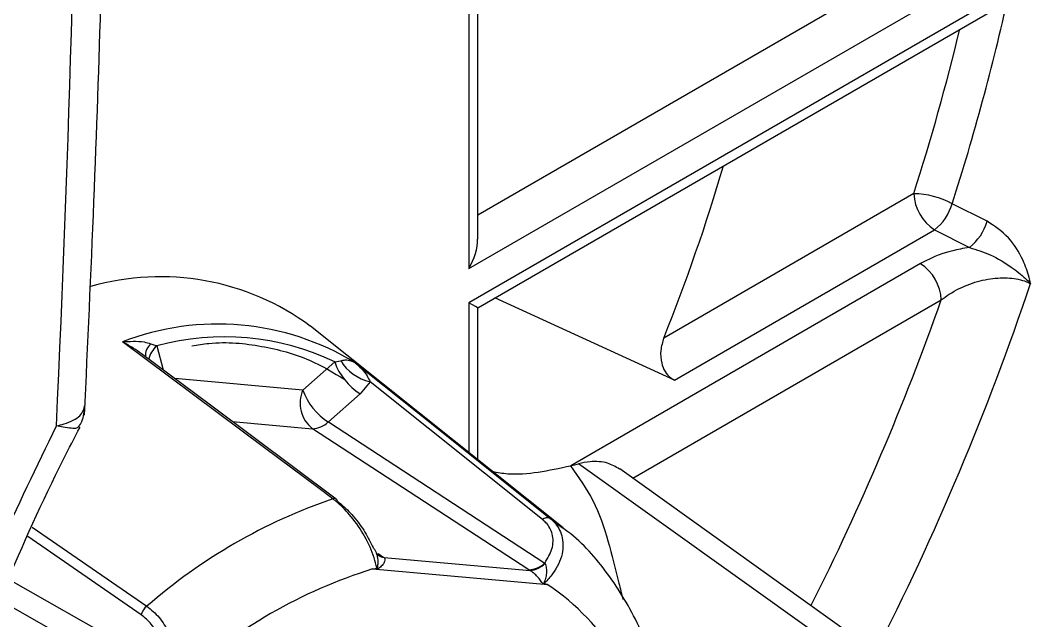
# Model space of a CAD drawing. Extents: x 6 to 134, y 3 to 97.
# Drawn here: x 103.651 to 104.675, y 6.552 to 7.156 of the extents above; entities that cross this region are included whole.
import ezdxf

# ---------------------------------------------------------------- set-up
doc = ezdxf.new("R2010")
doc.units = 0
doc.header["$MEASUREMENT"] = 0
doc.layers.add('OBJECT', color=7, linetype='CONTINUOUS')

msp = doc.modelspace()

# ---------------------------------------------------------------- linework, layer by layer
at = {"layer": 'OBJECT'}
for p, q in [((104.6538, 7.2733), (104.1117, 6.9603)), ((104.1029, 6.9067), (104.6746, 7.2367)), ((104.6674, 7.1982), (104.1029, 6.8722)), ((104.1029, 7.1784), (104.1029, 6.9067)), ((104.1117, 6.8672), (104.6612, 7.1844)), ((104.1117, 6.9362), (104.1117, 7.1734)), ((104.5509, 6.982), (104.2991, 6.8367)), ((104.6247, 6.9543), (104.5895, 6.9719)), ((104.31, 6.7944), (104.5718, 6.9455)), ((104.5718, 6.9455), (104.6069, 6.9278)), ((104.5577, 6.9116), (104.2054, 6.7082)), ((104.1029, 6.8722), (104.1029, 6.7213)), ((104.31, 6.7944), (104.1291, 6.8772)), ((104.2678, 6.6957), (104.5786, 6.8751)), ((104.1117, 6.7143), (104.1117, 6.8672)), ((104.1977, 6.6457), (103.9432, 6.8487)), ((103.7827, 6.831), (103.7885, 6.8287)), ((103.7885, 6.8287), (103.795, 6.8046)), ((103.9358, 6.7843), (103.9678, 6.8127)), ((103.9678, 6.8127), (103.9737, 6.8139)), ((103.9358, 6.7843), (103.8068, 6.7959)), ((104.0033, 6.7927), (103.9934, 6.7806)), ((104.177, 6.654), (104.0033, 6.7927)), ((103.9934, 6.7806), (103.9614, 6.7523)), ((103.8647, 6.7526), (103.9453, 6.7454)), ((104.1632, 6.6035), (103.9453, 6.7454)), ((103.9614, 6.7523), (104.1793, 6.6103)), ((104.2052, 6.7082), (104.2133, 6.7102)), ((104.4545, 6.5376), (104.2133, 6.7102)), ((104.4868, 6.539), (104.2548, 6.7051)), ((104.1845, 6.6554), (104.1977, 6.6457)), ((103.6632, 6.6464), (103.7786, 6.5669)), ((103.7728, 6.5583), (103.6588, 6.6369)), ((104.0068, 6.6254), (104.0064, 6.6258)), ((104.0116, 6.6198), (104.0163, 6.6166)), ((104.0163, 6.6166), (104.0174, 6.6159)), ((104.0174, 6.6159), (104.1644, 6.6027)), ((104.1822, 6.5885), (104.0058, 6.6042)), ((104.1644, 6.6027), (104.1632, 6.6035)), ((104.1793, 6.6103), (104.1795, 6.6099)), ((103.6391, 6.5939), (103.7967, 6.5047)), ((103.7869, 6.4841), (103.6301, 6.5728))]:
    msp.add_line(p, q, dxfattribs=at)
at = {"layer": 'OBJECT', "flags": 128}
for points in [[(103.9657, 6.6749), (103.952, 6.6852), (103.8971, 6.7261), (103.754, 6.8328)], [(103.9693, 6.6746), (103.8427, 6.7691), (103.7733, 6.8208)], [(103.9884, 6.8119), (104.0011, 6.8017), (104.052, 6.7611), (104.1845, 6.6554)]]:
    msp.add_lwpolyline(points, dxfattribs=at)
at = {"layer": 'OBJECT'}
for centre, radius, start, end in [((102.3276, 7.6968), 2.3753, 342.2296, 347.4481), ((102.3011, 7.7022), 2.3622, 342.2501, 346.42), ((102.4133, 7.5885), 2.0302, 338.2633, 343.4474), ((104.5971, 6.9842), 0.0462, 182.6523, 236.7703), ((104.5492, 6.8967), 0.0853, 61.7789, 88.8424), ((104.5405, 6.9857), 0.0509, 307.835, 344.2639), ((104.5757, 6.9681), 0.0509, 307.8353, 344.2802), ((104.5324, 6.8729), 0.0462, 2.6523, 56.7703), ((103.7921, 6.6437), 0.2547, 53.6204, 105.9987), ((102.0669, 7.7665), 2.7447, 332.9557, 341.4118), ((102.0756, 7.7605), 2.655, 333.2937, 340.5199), ((103.85, 6.5855), 0.2653, 58.5643, 111.2167), ((103.8566, 6.5799), 0.258, 64.4762, 105.3048), ((103.7925, 6.8191), 0.0154, 129.631, 185.0438), ((103.8031, 6.8109), 0.023, 129.1389, 169.4971), ((104.0266, 6.8334), 0.0624, 199.3898, 237.7783), ((104.0136, 6.8383), 0.0467, 211.3931, 257.2917), ((103.966, 6.7711), 0.033, 156.3933, 231.0814), ((103.9946, 6.805), 0.0624, 199.3898, 237.7783), ((103.9446, 6.7692), 0.0238, 271.5361, 314.5401), ((104.1486, 6.1421), 0.5633, 108.94, 131.0546), ((103.9672, 6.6713), 0.00391, 58.1344, 112.7251), ((103.9673, 6.6721), 0.00327, 6.6371, 51.4287), ((104.1818, 6.6491), 0.00684, 66.6516, 134.1088), ((104.0173, 6.6274), 0.0109, 236.369, 264.9231), ((104.0189, 6.6282), 0.0124, 235.4492, 263.0276), ((104.1565, 6.1206), 0.5066, 107.3005, 132.6942), ((104.0428, 6.5941), 0.0344, 161.8877, 163.2373), ((104.1626, 6.6273), 0.0238, 271.5361, 314.5401), ((104.1625, 6.626), 0.0233, 274.5106, 316.5095), ((104.2115, 6.5742), 0.0364, 154.7635, 156.0885), ((104.0498, 6.3908), 0.2379, 6.3942, 56.1809), ((103.7909, 6.5524), 0.0191, 130.3107, 161.7283)]:
    msp.add_arc(centre, radius, start, end, dxfattribs=at)
for centre, major_axis, ratio, start_param, end_param in [((92.8325, 13.6356), (-5.5041, 16.751), 0.560269, 4.114052, 4.16792), ((104.0817, 6.9189), (0.0212, 0.0367), 0.577335, 4.71243, 5.497828), ((104.0817, 6.8845), (0.03, -0.0173), 0.00007, 0.000041, 0.785439)]:
    msp.add_ellipse(centre, major_axis=major_axis, ratio=ratio, start_param=start_param, end_param=end_param, dxfattribs=at)
for points, knots in [([(103.7158, 6.759), (103.7191, 6.8306), (103.7287, 7.0411), (103.7373, 7.3303), (103.7402, 7.5491), (103.7413, 7.6264)], [0, 0, 0, 0, 0.249935, 0.734949, 1, 1, 1, 1]), ([(104.6685, 6.8916), (104.6684, 6.8917), (104.668, 6.8938), (104.6661, 6.9017), (104.6602, 6.9181), (104.6468, 6.9397), (104.6322, 6.9493), (104.6247, 6.9543)], [0, 0, 0, 0, 0.003673, 0.075621, 0.294595, 0.635204, 1, 1, 1, 1]), ([(104.6069, 6.9278), (104.6039, 6.9273), (104.5902, 6.9252), (104.573, 6.9198), (104.5613, 6.9135), (104.5577, 6.9116)], [0, 0, 0, 0, 0.166874, 0.742789, 1, 1, 1, 1]), ([(104.6069, 6.9278), (104.614, 6.9256), (104.6289, 6.921), (104.6478, 6.9093), (104.6609, 6.8992), (104.6668, 6.8934), (104.6684, 6.8917), (104.6685, 6.8916)], [0, 0, 0, 0, 0.307721, 0.642116, 0.899777, 0.995744, 1, 1, 1, 1]), ([(104.5786, 6.8751), (104.5812, 6.877), (104.5897, 6.8833), (104.6062, 6.8914), (104.6273, 6.897), (104.6473, 6.8978), (104.6608, 6.8951), (104.6671, 6.8922), (104.6685, 6.8916)], [0, 0, 0, 0, 0.110279, 0.354068, 0.569426, 0.763377, 0.947631, 1, 1, 1, 1]), ([(103.754, 6.8328), (103.7541, 6.8328), (103.7577, 6.8332), (103.7652, 6.8336), (103.7749, 6.8333), (103.7805, 6.8316), (103.7827, 6.831)], [0, 0, 0, 0, 0.006878, 0.354289, 0.740857, 1, 1, 1, 1]), ([(103.7732, 6.8207), (103.7705, 6.8227), (103.7643, 6.8272), (103.7577, 6.8308), (103.7541, 6.8328), (103.754, 6.8328)], [0, 0, 0, 0, 0.4430907, 0.9890408, 1, 1, 1, 1]), ([(103.8239, 6.8288), (103.8296, 6.8298), (103.8545, 6.8338), (103.8947, 6.8295), (103.9407, 6.8175), (103.9663, 6.8019), (103.9778, 6.7949)], [0, 0, 0, 0, 0.095694, 0.415408, 0.736758, 1, 1, 1, 1]), ([(104.2991, 6.8367), (104.2979, 6.8326), (104.2953, 6.8244), (104.2962, 6.8124), (104.3, 6.8028), (104.3049, 6.7971), (104.3087, 6.7951), (104.31, 6.7944)], [0, 0, 0, 0, 0.259509, 0.520202, 0.708476, 0.89739, 1, 1, 1, 1]), ([(103.9737, 6.8139), (103.9752, 6.8142), (103.9792, 6.815), (103.9839, 6.814), (103.987, 6.8127), (103.9884, 6.8119), (103.9884, 6.8119)], [0, 0, 0, 0, 0.259143, 0.645711, 0.993122, 1, 1, 1, 1]), ([(103.9884, 6.8119), (103.9884, 6.8118), (103.9906, 6.81), (103.9949, 6.8059), (104.0001, 6.7998), (104.0024, 6.7947), (104.0033, 6.7927)], [0, 0, 0, 0, 0.007057, 0.3586, 0.74584, 1, 1, 1, 1]), ([(103.6874, 6.7483), (103.6875, 6.7483), (103.6903, 6.7489), (103.7001, 6.7515), (103.7133, 6.7579), (103.7153, 6.7656), (103.7163, 6.7694)], [0, 0, 0, 0, 0.005814, 0.149721, 0.577536, 1, 1, 1, 1]), ([(103.7099, 6.7475), (103.7111, 6.7492), (103.7152, 6.7554), (103.7155, 6.7631), (103.7157, 6.7686)], [0, 0, 0, 0, 0.277933, 1, 1, 1, 1]), ([(103.5639, 6.4018), (103.5696, 6.4185), (103.5906, 6.48), (103.6343, 6.5847), (103.678, 6.6833), (103.7057, 6.7362), (103.7113, 6.747)], [0, 0, 0, 0, 0.142961, 0.525645, 0.903696, 1, 1, 1, 1]), ([(103.5779, 6.5019), (103.5947, 6.5433), (103.6285, 6.6264), (103.6677, 6.7076), (103.6874, 6.7483)], [0, 0, 0, 0, 0.498582, 1, 1, 1, 1]), ([(103.7096, 6.7479), (103.7093, 6.7471), (103.7086, 6.745), (103.6986, 6.7461), (103.6899, 6.7478), (103.6875, 6.7483), (103.6874, 6.7483)], [0, 0, 0, 0, 0.324969, 0.82507, 0.993197, 1, 1, 1, 1]), ([(104.1266, 6.7024), (104.1317, 6.7015), (104.1555, 6.6974), (104.1833, 6.7034), (104.2052, 6.7082)], [0, 0, 0, 0, 0.212534, 1, 1, 1, 1]), ([(104.2052, 6.7082), (104.2133, 6.6966), (104.2304, 6.6722), (104.2437, 6.6321), (104.2517, 6.5988), (104.2566, 6.579), (104.2579, 6.5735)], [0, 0, 0, 0, 0.268357, 0.5678, 0.878902, 1, 1, 1, 1]), ([(104.2546, 6.7048), (104.2507, 6.7071), (104.2424, 6.712), (104.2273, 6.713), (104.2172, 6.711), (104.2133, 6.7102)], [0, 0, 0, 0, 0.349231, 0.752517, 1, 1, 1, 1]), ([(104.0101, 6.6048), (104.0101, 6.605), (104.0095, 6.6084), (104.0069, 6.6186), (103.999, 6.6366), (103.9855, 6.6564), (103.9737, 6.6687), (103.9673, 6.6737), (103.9657, 6.6749)], [0, 0, 0, 0, 0.008302, 0.15352, 0.438825, 0.698284, 0.923791, 1, 1, 1, 1]), ([(103.9705, 6.6725), (103.9719, 6.6714), (103.9772, 6.6673), (103.9873, 6.657), (103.9989, 6.6414), (104.0039, 6.6309), (104.0064, 6.6258)], [0, 0, 0, 0, 0.092743, 0.368056, 0.688408, 1, 1, 1, 1]), ([(104.1793, 6.6103), (104.1821, 6.615), (104.1879, 6.6245), (104.188, 6.6391), (104.1829, 6.6489), (104.1782, 6.653), (104.177, 6.654)], [0, 0, 0, 0, 0.311592, 0.631944, 0.907257, 1, 1, 1, 1]), ([(104.1845, 6.6554), (104.1859, 6.6541), (104.1915, 6.6492), (104.1979, 6.6374), (104.1981, 6.6188), (104.1901, 6.6023), (104.182, 6.593), (104.1788, 6.5899), (104.1787, 6.5897)], [0, 0, 0, 0, 0.076209, 0.301716, 0.561175, 0.84648, 0.991698, 1, 1, 1, 1]), ([(104.3008, 6.4618), (104.2992, 6.4697), (104.2932, 6.4999), (104.2757, 6.5478), (104.2441, 6.6002), (104.2148, 6.6339), (104.195, 6.647), (104.1911, 6.6496)], [0, 0, 0, 0, 0.100725, 0.383813, 0.663284, 0.934608, 1, 1, 1, 1]), ([(104.0099, 6.6198), (104.0096, 6.6207), (104.0089, 6.6228), (104.0076, 6.6245), (104.0068, 6.6254)], [0, 0, 0, 0, 0.44677, 1, 1, 1, 1]), ([(104.0101, 6.6048), (104.0101, 6.6048), (104.0102, 6.6048), (104.0102, 6.6047), (104.0103, 6.6048), (104.0103, 6.6048), (104.0104, 6.6049), (104.0106, 6.6053), (104.0111, 6.6068), (104.0116, 6.6107), (104.0116, 6.6156), (104.0103, 6.6188), (104.0099, 6.6198)], [0, 0, 0, 0, 0.008819, 0.015341, 0.019983, 0.02464, 0.030761, 0.045193, 0.104326, 0.339169, 0.80359, 1, 1, 1, 1]), ([(104.0174, 6.6159), (104.0177, 6.6154), (104.0186, 6.6143), (104.0181, 6.6117), (104.0163, 6.6085), (104.0136, 6.606), (104.0115, 6.6044), (104.0106, 6.6041), (104.0102, 6.604), (104.01, 6.604), (104.0099, 6.604)], [0, 0, 0, 0, 0.122284, 0.317428, 0.550884, 0.808436, 0.924596, 0.961092, 0.979105, 1, 1, 1, 1]), ([(104.012, 6.618), (104.011, 6.6191), (104.0099, 6.6204), (104.01, 6.6199), (104.01, 6.6198)], [0, 0, 0, 0, 0.914032, 1, 1, 1, 1]), ([(104.0058, 6.6042), (104.0062, 6.6043), (104.0076, 6.6045), (104.009, 6.6047), (104.0101, 6.6048)], [0, 0, 0, 0, 0.220699, 1, 1, 1, 1]), ([(104.0099, 6.604), (104.0088, 6.6041), (104.0074, 6.6042), (104.0061, 6.6042), (104.0058, 6.6042)], [0, 0, 0, 0, 0.813974, 1, 1, 1, 1]), ([(104.1783, 6.589), (104.1782, 6.589), (104.178, 6.589), (104.1777, 6.5891), (104.1771, 6.5896), (104.1759, 6.5915), (104.1737, 6.5945), (104.1705, 6.5981), (104.1673, 6.601), (104.1652, 6.6022), (104.1644, 6.6027)], [0, 0, 0, 0, 0.020895, 0.038908, 0.075404, 0.191564, 0.449116, 0.682572, 0.877716, 1, 1, 1, 1]), ([(104.1795, 6.6099), (104.1798, 6.6091), (104.1806, 6.607), (104.1811, 6.6026), (104.1807, 6.5974), (104.1796, 6.5931), (104.1786, 6.5906), (104.1784, 6.5899), (104.1784, 6.5898), (104.1784, 6.5897), (104.1785, 6.5897), (104.1785, 6.5897), (104.1786, 6.5897), (104.1786, 6.5897), (104.1787, 6.5897)], [0, 0, 0, 0, 0.153502, 0.3801663, 0.6262934, 0.8756537, 0.9677967, 0.9768085, 0.9809543, 0.9841343, 0.9874, 0.9905445, 0.9965518, 1, 1, 1, 1]), ([(104.1822, 6.5885), (104.182, 6.5885), (104.1807, 6.5887), (104.1794, 6.5888), (104.1783, 6.589)], [0, 0, 0, 0, 0.186026, 1, 1, 1, 1]), ([(104.1787, 6.5897), (104.1796, 6.5894), (104.1808, 6.589), (104.182, 6.5886), (104.1822, 6.5885)], [0, 0, 0, 0, 0.779301, 1, 1, 1, 1]), ([(103.7786, 6.5669), (103.7829, 6.5633), (103.7914, 6.5563), (103.8012, 6.5403), (103.8079, 6.522), (103.8102, 6.5043), (103.8094, 6.4932), (103.8088, 6.4888), (103.8087, 6.4885)], [0, 0, 0, 0, 0.20087, 0.40002, 0.605987, 0.832568, 0.991709, 1, 1, 1, 1]), ([(103.7967, 6.5047), (103.7965, 6.5099), (103.7961, 6.5204), (103.7912, 6.5357), (103.7835, 6.5494), (103.7764, 6.5553), (103.7728, 6.5583)], [0, 0, 0, 0, 0.255736, 0.511069, 0.755325, 1, 1, 1, 1])]:
    msp.add_open_spline(points, degree=3, knots=knots, dxfattribs=at)

doc.saveas('drawing.dxf')
